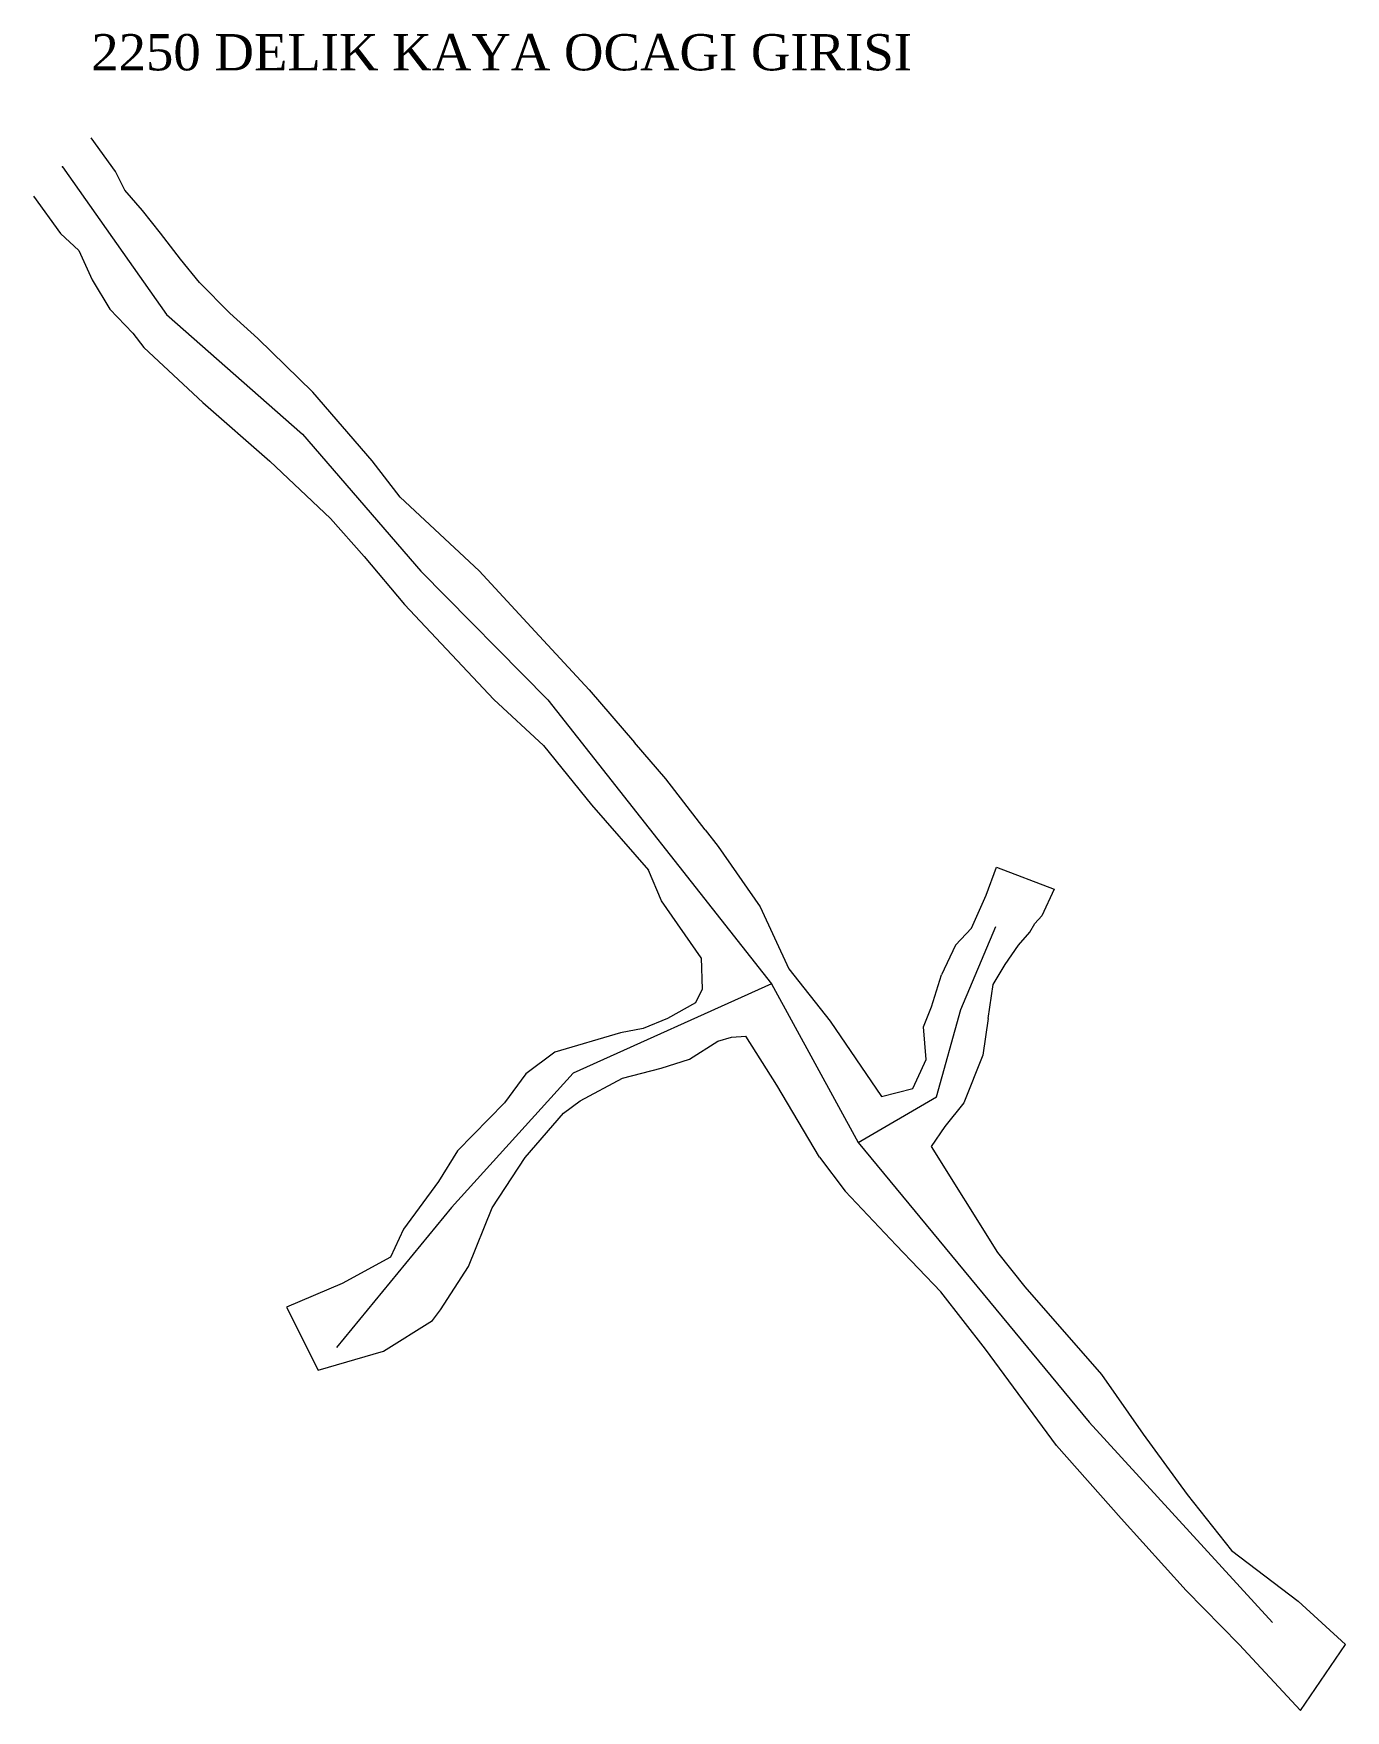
# Model space of a CAD drawing. Header units: millimetres. Extents: x 645538.4 to 645610.8, y 4145198.9 to 4145291.5.
import ezdxf

# ---------------------------------------------------------------- set-up
doc = ezdxf.new("R2010")
doc.units = ezdxf.units.MM
for name, color, linetype, lineweight in [('DELIKKAYA_2248', 152, 'Continuous', 0), ('GEOFENCE', 3, 'Continuous', 0), ('INIT_COORD', 7, 'Continuous', 0), ('TEXT', 6, 'Continuous', 0)]:
    doc.layers.add(name, color=color, linetype=linetype, lineweight=lineweight)
doc.styles.get("Standard").update_dxf_attribs({"font": 'times.ttf'})

msp = doc.modelspace()

# ---------------------------------------------------------------- linework, layer by layer
at = {"layer": 'DELIKKAYA_2248', "lineweight": 0}
for p, q in [((645542.943, 4145283.861, 2248.29), (645541.601, 4145285.721, 2247.991)), ((645543.461, 4145282.82, 2248.27), (645542.943, 4145283.861, 2248.29)), ((645544.431, 4145281.694, 2248.269), (645543.461, 4145282.82, 2248.27)), ((645538.413, 4145282.494, 2248.275), (645539.9, 4145280.435, 2248.36)), ((645545.416, 4145280.45, 2248.387), (645544.431, 4145281.694, 2248.269)), ((645539.9, 4145280.435, 2248.36), (645540.907, 4145279.499, 2248.461)), ((645546.52, 4145279.009, 2248.541), (645545.416, 4145280.45, 2248.387)), ((645540.907, 4145279.499, 2248.461), (645541.65, 4145277.872, 2248.601)), ((645547.584, 4145277.723, 2248.726), (645546.52, 4145279.009, 2248.541)), ((645541.65, 4145277.872, 2248.601), (645542.633, 4145276.265, 2248.891)), ((645549.245, 4145276.032, 2248.691), (645547.584, 4145277.723, 2248.726)), ((645542.633, 4145276.265, 2248.891), (645543.894, 4145274.933, 2249.202)), ((645550.793, 4145274.643, 2248.662), (645549.245, 4145276.032, 2248.691)), ((645543.894, 4145274.933, 2249.202), (645544.493, 4145274.14, 2248.879)), ((645553.84, 4145271.687, 2248.693), (645550.793, 4145274.643, 2248.662)), ((645544.493, 4145274.14, 2248.879), (645547.751, 4145271.107, 2248.822)), ((645557.115, 4145267.886, 2248.764), (645553.84, 4145271.687, 2248.693)), ((645547.751, 4145271.107, 2248.822), (645551.462, 4145267.876, 2248.696)), ((645551.462, 4145267.876, 2248.696), (645552.8, 4145266.595, 2248.74)), ((645558.65, 4145265.891, 2249.067), (645557.115, 4145267.886, 2248.764)), ((645552.8, 4145266.595, 2248.74), (645554.808, 4145264.71, 2248.708)), ((645563.022, 4145261.824, 2249.232), (645558.65, 4145265.891, 2249.067)), ((645554.808, 4145264.71, 2248.708), (645556.671, 4145262.615, 2248.843)), ((645556.671, 4145262.615, 2248.843), (645558.891, 4145259.953, 2249.293)), ((645566.108, 4145258.472, 2249.502), (645563.022, 4145261.824, 2249.232)), ((645558.891, 4145259.953, 2249.293), (645563.828, 4145254.713, 2249.57)), ((645569.08, 4145255.258, 2249.862), (645566.108, 4145258.472, 2249.502)), ((645569.08, 4145255.258, 2249.862), (645571.587, 4145252.342, 2250.323)), ((645563.828, 4145254.713, 2249.57), (645566.567, 4145252.187, 2249.838)), ((645566.567, 4145252.187, 2249.838), (645569.222, 4145248.901, 2250.323)), ((645573.314, 4145250.333, 2250.617), (645571.587, 4145252.342, 2250.323)), ((645575.485, 4145247.527, 2250.681), (645573.314, 4145250.333, 2250.617)), ((645569.222, 4145248.901, 2250.323), (645572.358, 4145245.292, 2250.772)), ((645575.485, 4145247.527, 2250.681), (645576.205, 4145246.604, 2250.551)), ((645576.205, 4145246.604, 2250.551), (645578.521, 4145243.286, 2250.79)), ((645573.076, 4145243.607, 2250.618), (645572.358, 4145245.292, 2250.772)), ((645590.992, 4145243.918, 2251.534), (645591.566, 4145245.468, 2251.811)), ((645591.566, 4145245.468, 2251.811), (645594.748, 4145244.244, 2252.72)), ((645590.193, 4145242.104, 2252.179), (645590.992, 4145243.918, 2251.534)), ((645594.748, 4145244.244, 2252.72), (645594.08, 4145242.789, 2252.236)), ((645575.268, 4145240.462, 2250.974), (645573.076, 4145243.607, 2250.618)), ((645578.521, 4145243.286, 2250.79), (645580.114, 4145239.856, 2251.034)), ((645589.305, 4145241.166, 2251.566), (645590.193, 4145242.104, 2252.179)), ((645593.413, 4145241.886, 2252.23), (645593.686, 4145242.364, 2251.65)), ((645594.08, 4145242.789, 2252.236), (645593.686, 4145242.364, 2251.65)), ((645589.305, 4145241.166, 2251.566), (645588.538, 4145239.53, 2251.591)), ((645592.057, 4145240.097, 2252.172), (645592.787, 4145241.167, 2252)), ((645592.787, 4145241.167, 2252), (645593.413, 4145241.886, 2252.23)), ((645575.268, 4145240.462, 2250.974), (645575.332, 4145238.741, 2251.072)), ((645580.114, 4145239.856, 2251.034), (645582.391, 4145236.975, 2251.425)), ((645587.978, 4145237.766, 2251.51), (645588.538, 4145239.53, 2251.591)), ((645591.395, 4145238.995, 2251.756), (645592.057, 4145240.097, 2252.172)), ((645575.332, 4145238.741, 2251.072), (645574.95, 4145237.977, 2251.026)), ((645591.116, 4145237.117, 2251.72), (645591.395, 4145238.995, 2251.756)), ((645574.95, 4145237.977, 2251.026), (645573.41, 4145237.125, 2250.85)), ((645587.548, 4145236.647, 2251.48), (645587.978, 4145237.766, 2251.51)), ((645572.061, 4145236.569, 2251.089), (645570.811, 4145236.322, 2251.092)), ((645573.41, 4145237.125, 2250.85), (645572.061, 4145236.569, 2251.089)), ((645582.391, 4145236.975, 2251.425), (645585.218, 4145232.809, 2251.478)), ((645587.689, 4145234.857, 2251.694), (645587.548, 4145236.647, 2251.48)), ((645591.116, 4145237.117, 2251.72), (645590.822, 4145235.089, 2251.609)), ((645570.811, 4145236.322, 2251.092), (645567.191, 4145235.265, 2251.021)), ((645574.623, 4145234.874, 2251.074), (645576.183, 4145235.858, 2251.199)), ((645576.183, 4145235.858, 2251.199), (645576.937, 4145236.079, 2251.255)), ((645576.937, 4145236.079, 2251.255), (645577.737, 4145236.132, 2251.048)), ((645579.449, 4145233.443, 2251.579), (645577.737, 4145236.132, 2251.048)), ((645567.191, 4145235.265, 2251.021), (645565.583, 4145234.057, 2250.978)), ((645573.061, 4145234.381, 2251.102), (645574.623, 4145234.874, 2251.074)), ((645587.393, 4145234.216, 2251.473), (645587.689, 4145234.857, 2251.694)), ((645590.822, 4145235.089, 2251.609), (645589.761, 4145232.457, 2251.627)), ((645565.583, 4145234.057, 2250.978), (645564.41, 4145232.47, 2250.938)), ((645568.591, 4145232.572, 2251.077), (645570.919, 4145233.831, 2251.137)), ((645570.919, 4145233.831, 2251.137), (645573.061, 4145234.381, 2251.102)), ((645586.947, 4145233.257, 2251.506), (645587.393, 4145234.216, 2251.473)), ((645581.798, 4145229.463, 2251.929), (645579.449, 4145233.443, 2251.579)), ((645585.218, 4145232.809, 2251.478), (645586.947, 4145233.257, 2251.506)), ((645564.41, 4145232.47, 2250.938), (645561.819, 4145229.813, 2251.006)), ((645565.556, 4145229.451, 2251.088), (645567.661, 4145231.887, 2250.972)), ((645567.661, 4145231.887, 2250.972), (645568.591, 4145232.572, 2251.077)), ((645589.761, 4145232.457, 2251.627), (645588.713, 4145231.148, 2251.863)), ((645588.713, 4145231.148, 2251.863), (645587.957, 4145230.057, 2251.919)), ((645587.957, 4145230.057, 2251.919), (645591.63, 4145224.204, 2251.831)), ((645561.819, 4145229.813, 2251.006), (645560.774, 4145228.13, 2251.197)), ((645563.728, 4145226.664, 2251.073), (645565.556, 4145229.451, 2251.088)), ((645581.798, 4145229.463, 2251.929), (645583.211, 4145227.579, 2251.769)), ((645560.774, 4145228.13, 2251.197), (645558.844, 4145225.485, 2250.912)), ((645583.211, 4145227.579, 2251.769), (645586.033, 4145224.61, 2251.809)), ((645562.418, 4145223.427, 2251.031), (645563.728, 4145226.664, 2251.073)), ((645558.844, 4145225.485, 2250.912), (645558.119, 4145223.948, 2251.119)), ((645586.033, 4145224.61, 2251.809), (645588.498, 4145222.034, 2251.836)), ((645558.119, 4145223.948, 2251.119), (645555.454, 4145222.491, 2251.134)), ((645591.63, 4145224.204, 2251.831), (645593.134, 4145222.302, 2251.875)), ((645560.887, 4145221.044, 2250.845), (645562.418, 4145223.427, 2251.031)), ((645555.454, 4145222.491, 2251.134), (645552.385, 4145221.19, 2251.189)), ((645590.956, 4145218.864, 2251.847), (645588.498, 4145222.034, 2251.836)), ((645593.134, 4145222.302, 2251.875), (645597.373, 4145217.469, 2251.765)), ((645552.385, 4145221.19, 2251.189), (645554.128, 4145217.719, 2251.001)), ((645560.446, 4145220.447, 2250.946), (645560.887, 4145221.044, 2250.845)), ((645557.737, 4145218.761, 2250.836), (645560.446, 4145220.447, 2250.946)), ((645594.892, 4145213.547, 2251.675), (645590.956, 4145218.864, 2251.847)), ((645554.128, 4145217.719, 2251.001), (645557.737, 4145218.761, 2250.836)), ((645597.373, 4145217.469, 2251.765), (645599.661, 4145214.187, 2251.751)), ((645598.454, 4145209.529, 2251.525), (645594.892, 4145213.547, 2251.675)), ((645599.661, 4145214.187, 2251.751), (645602.099, 4145210.855, 2252.001)), ((645602.099, 4145210.855, 2252.001), (645604.548, 4145207.766, 2250.81)), ((645602.036, 4145205.551, 2250.839), (645598.454, 4145209.529, 2251.525)), ((645604.548, 4145207.766, 2251.38), (645608.216, 4145204.955, 2251.853)), ((645604.969, 4145202.574, 2251.776), (645602.036, 4145205.551, 2251.38)), ((645608.216, 4145204.955, 2251.853), (645610.835, 4145202.576, 2252.123)), ((645608.356, 4145198.932, 2251.962), (645604.969, 4145202.574, 2251.776)), ((645608.356, 4145198.932, 2251.962), (645610.835, 4145202.576, 2252.123))]:
    msp.add_line(p, q, dxfattribs=at)
at = {"layer": 'GEOFENCE'}
for p, q in [((645540.007, 4145284.107, 2248.133), (645545.76, 4145275.961, 2248.867)), ((645545.76, 4145275.961, 2248.867), (645553.269, 4145269.362, 2248.6)), ((645553.269, 4145269.362, 2248.6), (645559.797, 4145261.801, 2249.05)), ((645559.797, 4145261.801, 2249.05), (645566.801, 4145254.697, 2249.749)), ((645566.801, 4145254.697, 2249.749), (645579.142, 4145239.02, 2251.134)), ((645589.606, 4145237.611, 2251.573), (645591.531, 4145242.195, 2252.102)), ((645579.142, 4145239.02, 2251.134), (645568.193, 4145234.108, 2251.062)), ((645579.142, 4145239.02, 2251.134), (645583.943, 4145230.269, 2251.746)), ((645588.253, 4145232.798, 2251.571), (645589.606, 4145237.611, 2251.573)), ((645568.193, 4145234.108, 2251.062), (645561.491, 4145226.687, 2251.092)), ((645583.943, 4145230.269, 2251.746), (645588.253, 4145232.798, 2251.571)), ((645583.943, 4145230.269, 2251.746), (645596.678, 4145214.848, 2251.719)), ((645561.491, 4145226.687, 2251.092), (645555.145, 4145218.958, 2251.014)), ((645596.678, 4145214.848, 2251.719), (645606.812, 4145203.791, 2251.973))]:
    msp.add_line(p, q, dxfattribs=at)
at = {"layer": 'INIT_COORD'}
msp.add_point((645540.007, 4145284.107, 2248.133), dxfattribs=at)

# ---------------------------------------------------------------- texts
at = {"layer": 'TEXT', "insert": (645541.601, 4145291.437, 2247.991), "char_height": 2, "width": 49.30006, "attachment_point": 1}
msp.add_mtext('{2250 DELIK KAYA OCAGI GIRISI}', dxfattribs=at)

doc.saveas('drawing.dxf')
